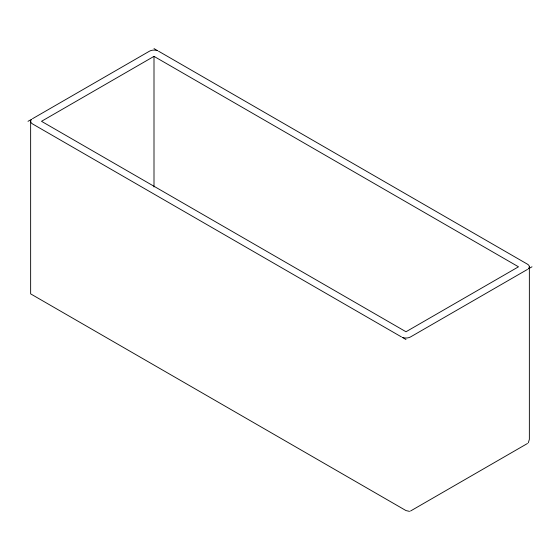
<?xml version="1.0" encoding="UTF-8"?>
<svg xmlns="http://www.w3.org/2000/svg" width="560" height="560" viewBox="0 0 560 560"><rect width="100%" height="100%" fill="white"/><g stroke="black" fill="none" stroke-linecap="round" stroke-linejoin="round"><path stroke-width="0.84" d="M528.29 442.82L529.361 439.355L529.361 266.805M32.501 118.72L149.499 51.17A6.363 3.675 0 0 1 157.535 50.715L154 48.573M154 56.364L41.503 121.317L406 331.758L518.497 266.805L154 56.364L154 186.949M527.499 269.409L410.501 336.952A6.363 3.675 0 0 1 402.465 337.414L406 339.556M410.501 511.028L527.499 443.478M28 121.317L31.71 119.273A6.363 3.675 0 0 0 32.501 123.914L401.499 336.952M532 266.805L528.29 268.849A6.363 3.675 0 0 0 527.499 264.208L158.501 51.17M409.535 511.385L406 510.58L30.639 293.867L30.639 121.317"/></g></svg>
